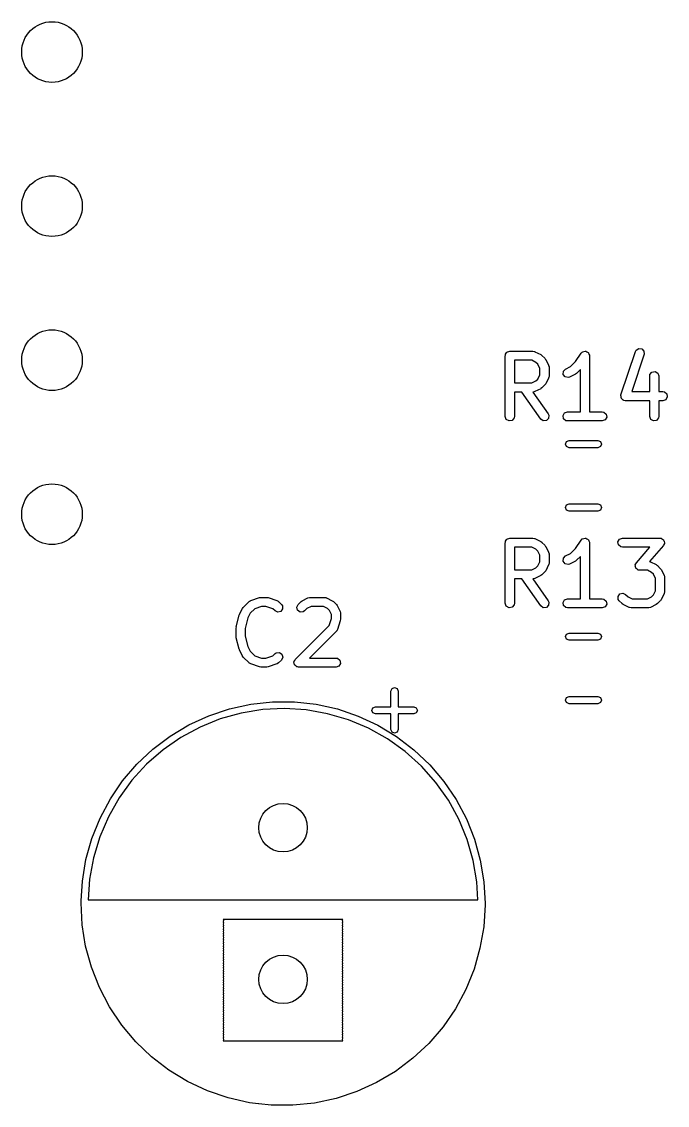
# Model space of a CAD drawing. Extents: x 122.1 to 176.4, y -124 to -74.3.
# Drawn here: x 122.06 to 132.7, y -93.56 to -75.7 of the extents above; entities that cross this region are included whole.
import ezdxf

# ---------------------------------------------------------------- set-up
doc = ezdxf.new("R2010")
doc.units = 0
doc.layers.add('BLACK', color=7, linetype='CONTINUOUS')

msp = doc.modelspace()

# ---------------------------------------------------------------- linework, layer by layer
at = {"layer": 'BLACK', "linetype": 'CONTINUOUS'}
for p, q in [((132.188, -81.1131), (132.232, -81.0863)), ((132.232, -81.0863), (132.282, -81.0938)), ((132.282, -81.0938), (132.316, -81.1322)), ((130.029, -81.2074), (130.03, -81.1976)), ((130.029, -82.2074), (130.029, -81.2074)), ((130.03, -81.1944), (130.032, -81.1915)), ((130.03, -81.1976), (130.03, -81.1944)), ((130.032, -81.1915), (130.033, -81.1817)), ((130.033, -81.1817), (130.046, -81.1668)), ((130.046, -81.1668), (130.056, -81.1499)), ((130.056, -81.1499), (130.062, -81.1476)), ((130.062, -81.1476), (130.066, -81.1424)), ((130.066, -81.1424), (130.085, -81.139)), ((130.085, -81.139), (130.104, -81.1324)), ((130.104, -81.1324), (130.485, -81.1324)), ((130.485, -81.1324), (130.51, -81.1369)), ((130.51, -81.1369), (130.514, -81.1398)), ((130.514, -81.1398), (130.518, -81.1403)), ((130.518, -81.1403), (130.613, -81.1879)), ((130.613, -81.1879), (130.631, -81.2013)), ((130.631, -81.2013), (130.633, -81.202)), ((130.633, -81.202), (130.681, -81.2496)), ((130.681, -81.2496), (130.693, -81.268)), ((130.693, -81.268), (130.695, -81.2691)), ((130.695, -81.2691), (130.742, -81.3643)), ((131.188, -81.3025), (131.279, -81.1658)), ((131.279, -81.1658), (131.297, -81.1469)), ((131.297, -81.1469), (131.302, -81.1457)), ((131.302, -81.1457), (131.304, -81.1424)), ((131.304, -81.1424), (131.326, -81.1386)), ((131.326, -81.1386), (131.347, -81.1325)), ((131.347, -81.1325), (131.351, -81.1343)), ((131.351, -81.1343), (131.355, -81.1335)), ((131.355, -81.1335), (131.374, -81.1444)), ((131.374, -81.1444), (131.394, -81.1531)), ((131.394, -81.1531), (131.396, -81.157)), ((131.396, -81.157), (131.399, -81.1592)), ((131.399, -81.1592), (131.407, -81.1796)), ((131.407, -81.1796), (131.416, -81.1991)), ((131.416, -81.1991), (131.415, -81.2033)), ((131.415, -81.2033), (131.417, -81.2074)), ((131.417, -81.2074), (131.417, -82.1324)), ((131.937, -81.8503), (132.175, -81.136)), ((132.318, -81.1835), (132.113, -81.799)), ((132.175, -81.136), (132.188, -81.1131)), ((132.316, -81.1322), (132.318, -81.1835)), ((130.179, -81.2824), (130.179, -81.6562)), ((130.467, -81.2824), (130.179, -81.2824)), ((130.535, -81.3166), (130.467, -81.2824)), ((130.566, -81.347), (130.535, -81.3166)), ((130.6, -81.4156), (130.566, -81.347)), ((130.6, -81.523), (130.6, -81.4156)), ((130.742, -81.3643), (130.75, -81.3893)), ((130.75, -81.3893), (130.749, -81.3936)), ((130.749, -81.3936), (130.75, -81.3979)), ((130.75, -81.3979), (130.75, -81.5407)), ((130.987, -81.4633), (131.023, -81.426)), ((131.023, -81.426), (131.107, -81.3838)), ((131.107, -81.3838), (131.188, -81.3025)), ((131.267, -81.4361), (131.204, -81.4985)), ((131.267, -82.1324), (131.267, -81.4361)), ((130.467, -81.6562), (130.535, -81.6219)), ((130.535, -81.6219), (130.566, -81.5915)), ((130.566, -81.5915), (130.6, -81.523)), ((130.742, -81.5743), (130.695, -81.6695)), ((130.743, -81.5698), (130.742, -81.5743)), ((130.746, -81.5664), (130.743, -81.5698)), ((130.75, -81.5407), (130.746, -81.5664)), ((130.984, -81.5145), (130.987, -81.4633)), ((131.015, -81.5557), (130.984, -81.5145)), ((131.065, -81.5676), (131.015, -81.5557)), ((131.09, -81.5602), (131.065, -81.5676)), ((131.185, -81.5126), (131.09, -81.5602)), ((131.186, -81.5114), (131.185, -81.5126)), ((131.204, -81.4985), (131.186, -81.5114)), ((132.41, -81.5407), (132.414, -81.5151)), ((132.41, -81.799), (132.41, -81.5407)), ((132.414, -81.5151), (132.447, -81.4758)), ((132.447, -81.4758), (132.498, -81.4669)), ((132.498, -81.4669), (132.542, -81.4925)), ((132.542, -81.4925), (132.56, -81.5407)), ((132.56, -81.5407), (132.56, -81.799)), ((130.179, -81.6562), (130.467, -81.6562)), ((130.303, -81.8062), (130.179, -81.8062)), ((130.179, -81.8062), (130.179, -82.2074)), ((130.614, -82.2504), (130.303, -81.8062)), ((130.489, -81.8047), (130.486, -81.8058)), ((130.486, -81.8058), (130.737, -82.1644)), ((130.493, -81.8057), (130.489, -81.8047)), ((130.518, -81.7983), (130.493, -81.8057)), ((130.613, -81.7507), (130.518, -81.7983)), ((130.615, -81.7495), (130.613, -81.7507)), ((130.633, -81.7366), (130.615, -81.7495)), ((130.681, -81.689), (130.633, -81.7366)), ((130.695, -81.6695), (130.681, -81.6875)), ((130.681, -81.6875), (130.681, -81.689)), ((132.113, -81.799), (132.41, -81.799)), ((132.56, -81.799), (132.628, -81.799)), ((132.628, -81.799), (132.653, -81.8036)), ((132.653, -81.8036), (132.692, -81.8365)), ((131.935, -81.861), (131.937, -81.8561)), ((131.938, -81.8812), (131.935, -81.861)), ((131.937, -81.8561), (131.937, -81.8503)), ((131.939, -81.9016), (131.938, -81.8812)), ((131.943, -81.9059), (131.939, -81.9016)), ((131.944, -81.9115), (131.943, -81.9059)), ((131.959, -81.9247), (131.944, -81.9115)), ((131.973, -81.94), (131.959, -81.9247)), ((131.978, -81.9408), (131.973, -81.94)), ((131.983, -81.9445), (131.978, -81.9408)), ((132.008, -81.949), (131.983, -81.9445)), ((132.41, -81.949), (132.008, -81.949)), ((132.41, -82.2074), (132.41, -81.949)), ((132.628, -81.949), (132.56, -81.949)), ((132.56, -81.949), (132.56, -82.2074)), ((132.676, -81.9315), (132.628, -81.949)), ((132.701, -81.8871), (132.676, -81.9315)), ((132.692, -81.8365), (132.701, -81.8871)), ((130.737, -82.1644), (130.748, -82.188)), ((130.982, -82.1944), (131.008, -82.1499)), ((131.008, -82.1499), (131.056, -82.1324)), ((131.056, -82.1324), (131.267, -82.1324)), ((131.417, -82.1324), (131.628, -82.1324)), ((131.628, -82.1324), (131.653, -82.1369)), ((131.653, -82.1369), (131.692, -82.1699)), ((131.692, -82.1699), (131.701, -82.2204)), ((130.046, -82.2556), (130.029, -82.2074)), ((130.091, -82.2812), (130.046, -82.2556)), ((130.141, -82.2723), (130.091, -82.2812)), ((130.174, -82.233), (130.141, -82.2723)), ((130.179, -82.2074), (130.174, -82.233)), ((130.656, -82.2798), (130.614, -82.2504)), ((130.707, -82.2754), (130.656, -82.2798)), ((130.743, -82.2391), (130.707, -82.2754)), ((130.748, -82.188), (130.743, -82.2391)), ((130.991, -82.2449), (130.982, -82.1944)), ((131.03, -82.2779), (130.991, -82.2449)), ((131.056, -82.2824), (131.03, -82.2779)), ((131.628, -82.2824), (131.056, -82.2824)), ((131.676, -82.2648), (131.628, -82.2824)), ((131.701, -82.2204), (131.676, -82.2648)), ((132.427, -82.2556), (132.41, -82.2074)), ((132.472, -82.2812), (132.427, -82.2556)), ((132.522, -82.2723), (132.472, -82.2812)), ((132.555, -82.233), (132.522, -82.2723)), ((132.56, -82.2074), (132.555, -82.233)), ((131.021, -82.6625), (131.038, -82.6201)), ((131.038, -82.7049), (131.021, -82.6625)), ((131.038, -82.6201), (131.081, -82.6025)), ((131.081, -82.7225), (131.038, -82.7049)), ((131.081, -82.6025), (131.555, -82.6025)), ((131.555, -82.6025), (131.598, -82.6201)), ((131.598, -82.7049), (131.555, -82.7225)), ((131.598, -82.6201), (131.615, -82.6625)), ((131.615, -82.6625), (131.598, -82.7049)), ((131.555, -82.7225), (131.081, -82.7225)), ((131.021, -83.7075), (131.038, -83.6651)), ((131.038, -83.7499), (131.021, -83.7075)), ((131.038, -83.6651), (131.081, -83.6475)), ((131.081, -83.7675), (131.038, -83.7499)), ((131.081, -83.6475), (131.555, -83.6475)), ((131.555, -83.7675), (131.081, -83.7675)), ((131.555, -83.6475), (131.598, -83.6651)), ((131.598, -83.7499), (131.555, -83.7675)), ((131.598, -83.6651), (131.615, -83.7075)), ((131.615, -83.7075), (131.598, -83.7499)), ((130.029, -84.2884), (130.03, -84.2786)), ((130.029, -85.2884), (130.029, -84.2884)), ((130.03, -84.2754), (130.032, -84.2725)), ((130.03, -84.2786), (130.03, -84.2754)), ((130.032, -84.2725), (130.033, -84.2627)), ((130.033, -84.2627), (130.046, -84.2478)), ((130.046, -84.2478), (130.056, -84.2309)), ((130.056, -84.2309), (130.062, -84.2286)), ((130.062, -84.2286), (130.066, -84.2234)), ((130.066, -84.2234), (130.085, -84.22)), ((130.085, -84.22), (130.104, -84.2134)), ((130.104, -84.2134), (130.485, -84.2134)), ((130.485, -84.2134), (130.51, -84.2179)), ((130.51, -84.2179), (130.514, -84.2208)), ((130.514, -84.2208), (130.518, -84.2213)), ((130.518, -84.2213), (130.613, -84.2689)), ((130.613, -84.2689), (130.631, -84.2823)), ((130.631, -84.2823), (130.633, -84.283)), ((130.633, -84.283), (130.681, -84.3306)), ((131.188, -84.3835), (131.279, -84.2468)), ((131.279, -84.2468), (131.297, -84.2279)), ((131.297, -84.2279), (131.302, -84.2267)), ((131.302, -84.2267), (131.304, -84.2234)), ((131.304, -84.2234), (131.326, -84.2196)), ((131.326, -84.2196), (131.347, -84.2135)), ((131.347, -84.2135), (131.351, -84.2153)), ((131.351, -84.2153), (131.355, -84.2145)), ((131.355, -84.2145), (131.374, -84.2254)), ((131.374, -84.2254), (131.394, -84.2341)), ((131.394, -84.2341), (131.396, -84.238)), ((131.396, -84.238), (131.399, -84.2402)), ((131.399, -84.2402), (131.407, -84.2606)), ((131.407, -84.2606), (131.416, -84.2801)), ((131.416, -84.2801), (131.415, -84.2843)), ((131.415, -84.2843), (131.417, -84.2884)), ((131.417, -84.2884), (131.417, -85.2134)), ((131.887, -84.2754), (131.913, -84.2309)), ((131.896, -84.3259), (131.887, -84.2754)), ((131.913, -84.2309), (131.961, -84.2134)), ((131.961, -84.2134), (132.58, -84.2134)), ((132.58, -84.2134), (132.591, -84.2153)), ((132.591, -84.2153), (132.594, -84.2148)), ((132.594, -84.2148), (132.597, -84.2164)), ((132.597, -84.2164), (132.606, -84.2179)), ((132.606, -84.2179), (132.621, -84.2309)), ((132.621, -84.2309), (132.638, -84.2414)), ((132.638, -84.2414), (132.64, -84.247)), ((132.64, -84.247), (132.645, -84.2509)), ((132.654, -84.3014), (132.644, -84.3189)), ((132.645, -84.2509), (132.648, -84.2708)), ((132.648, -84.2708), (132.655, -84.2899)), ((132.655, -84.2899), (132.653, -84.2955)), ((132.653, -84.2955), (132.654, -84.3014)), ((130.179, -84.3634), (130.179, -84.7372)), ((130.467, -84.3634), (130.179, -84.3634)), ((130.535, -84.3976), (130.467, -84.3634)), ((130.566, -84.428), (130.535, -84.3976)), ((130.6, -84.4966), (130.566, -84.428)), ((130.681, -84.3306), (130.693, -84.349)), ((130.693, -84.349), (130.695, -84.3501)), ((130.695, -84.3501), (130.742, -84.4453)), ((130.742, -84.4453), (130.75, -84.4703)), ((130.75, -84.4703), (130.749, -84.4746)), ((130.749, -84.4746), (130.75, -84.4789)), ((130.75, -84.4789), (130.75, -84.6217)), ((131.023, -84.507), (131.107, -84.4648)), ((131.107, -84.4648), (131.188, -84.3835)), ((131.935, -84.3589), (131.896, -84.3259)), ((131.961, -84.3634), (131.935, -84.3589)), ((132.415, -84.3634), (131.961, -84.3634)), ((132.19, -84.6199), (132.415, -84.3634)), ((132.636, -84.3378), (132.409, -84.5978)), ((132.644, -84.3189), (132.636, -84.3378)), ((130.535, -84.7029), (130.566, -84.6725)), ((130.566, -84.6725), (130.6, -84.604)), ((130.6, -84.604), (130.6, -84.4966)), ((130.742, -84.6553), (130.695, -84.7505)), ((130.743, -84.6508), (130.742, -84.6553)), ((130.746, -84.6474), (130.743, -84.6508)), ((130.75, -84.6217), (130.746, -84.6474)), ((130.984, -84.5955), (130.987, -84.5443)), ((131.015, -84.6367), (130.984, -84.5955)), ((130.987, -84.5443), (131.023, -84.507)), ((131.065, -84.6486), (131.015, -84.6367)), ((131.09, -84.6412), (131.065, -84.6486)), ((131.185, -84.5936), (131.09, -84.6412)), ((131.186, -84.5924), (131.185, -84.5936)), ((131.204, -84.5795), (131.186, -84.5924)), ((131.267, -84.5171), (131.204, -84.5795)), ((131.267, -85.2134), (131.267, -84.5171)), ((132.172, -84.6678), (132.174, -84.6622)), ((132.178, -84.6869), (132.172, -84.6678)), ((132.173, -84.6563), (132.183, -84.6388)), ((132.174, -84.6622), (132.173, -84.6563)), ((132.183, -84.6388), (132.19, -84.6199)), ((132.409, -84.5978), (132.415, -84.5989)), ((132.415, -84.5989), (132.419, -84.6017)), ((132.419, -84.6017), (132.423, -84.6023)), ((132.423, -84.6023), (132.518, -84.6499)), ((132.518, -84.6499), (132.536, -84.6632)), ((132.536, -84.6632), (132.538, -84.6639)), ((132.538, -84.6639), (132.585, -84.7115)), ((130.179, -84.7372), (130.467, -84.7372)), ((130.467, -84.7372), (130.535, -84.7029)), ((130.613, -84.8317), (130.518, -84.8793)), ((130.615, -84.8305), (130.613, -84.8317)), ((130.633, -84.8176), (130.615, -84.8305)), ((130.681, -84.77), (130.633, -84.8176)), ((130.695, -84.7505), (130.681, -84.7685)), ((130.681, -84.7685), (130.681, -84.77)), ((132.182, -84.7068), (132.178, -84.6869)), ((132.186, -84.7107), (132.182, -84.7068)), ((132.188, -84.7163), (132.186, -84.7107)), ((132.205, -84.7268), (132.188, -84.7163)), ((132.221, -84.7398), (132.205, -84.7268)), ((132.229, -84.7413), (132.221, -84.7398)), ((132.232, -84.7429), (132.229, -84.7413)), ((132.235, -84.7424), (132.232, -84.7429)), ((132.247, -84.7443), (132.235, -84.7424)), ((132.372, -84.7443), (132.247, -84.7443)), ((132.44, -84.7786), (132.372, -84.7443)), ((132.471, -84.809), (132.44, -84.7786)), ((132.505, -84.8775), (132.471, -84.809)), ((132.585, -84.7115), (132.598, -84.7299)), ((132.598, -84.7299), (132.599, -84.731)), ((132.599, -84.731), (132.647, -84.8263)), ((132.647, -84.8263), (132.654, -84.8512)), ((132.654, -84.8512), (132.653, -84.8556)), ((130.303, -84.8872), (130.179, -84.8872)), ((130.179, -84.8872), (130.179, -85.2884)), ((130.614, -85.3314), (130.303, -84.8872)), ((130.489, -84.8857), (130.486, -84.8868)), ((130.486, -84.8868), (130.737, -85.2454)), ((130.493, -84.8867), (130.489, -84.8857)), ((130.518, -84.8793), (130.493, -84.8867)), ((132.505, -85.0802), (132.505, -84.8775)), ((132.653, -84.8556), (132.655, -84.8598)), ((132.655, -84.8598), (132.655, -85.0979)), ((125.834, -85.2415), (125.977, -85.1938)), ((125.977, -85.1938), (125.999, -85.1906)), ((125.999, -85.1906), (126, -85.19)), ((126, -85.19), (126.095, -85.19)), ((126.095, -85.19), (126.118, -85.1939)), ((126.118, -85.1939), (126.119, -85.1938)), ((126.119, -85.1938), (126.262, -85.2415)), ((126.681, -85.2455), (126.776, -85.1979)), ((126.776, -85.1979), (126.801, -85.1905)), ((126.801, -85.1905), (126.806, -85.1915)), ((126.806, -85.1915), (126.81, -85.19)), ((126.81, -85.19), (127.048, -85.19)), ((127.048, -85.19), (127.074, -85.1945)), ((127.074, -85.1945), (127.077, -85.1974)), ((127.077, -85.1974), (127.081, -85.1979)), ((127.081, -85.1979), (127.177, -85.2455)), ((131.888, -85.1737), (131.918, -85.1317)), ((131.893, -85.2248), (131.888, -85.1737)), ((131.918, -85.1317), (131.967, -85.1184)), ((131.967, -85.1184), (132.014, -85.1401)), ((132.014, -85.1401), (132.053, -85.1791)), ((132.053, -85.1791), (132.121, -85.2134)), ((132.372, -85.2134), (132.44, -85.1791)), ((132.44, -85.1791), (132.471, -85.1487)), ((132.471, -85.1487), (132.505, -85.0802)), ((132.647, -85.1314), (132.599, -85.2267)), ((132.65, -85.1236), (132.647, -85.127)), ((132.647, -85.127), (132.647, -85.1314)), ((132.655, -85.0979), (132.65, -85.1236)), ((125.647, -85.4696), (125.695, -85.3743)), ((125.695, -85.3743), (125.708, -85.3563)), ((125.708, -85.3563), (125.709, -85.3548)), ((125.709, -85.3548), (125.804, -85.2596)), ((125.804, -85.2596), (125.826, -85.2446)), ((125.898, -85.3782), (125.824, -85.4523)), ((125.826, -85.2446), (125.83, -85.2443)), ((125.83, -85.2443), (125.834, -85.2415)), ((126.012, -85.34), (125.898, -85.3782)), ((126.083, -85.34), (126.012, -85.34)), ((126.198, -85.3782), (126.083, -85.34)), ((126.233, -85.4133), (126.198, -85.3782)), ((126.262, -85.2415), (126.285, -85.2539)), ((126.285, -85.2539), (126.287, -85.2577)), ((126.287, -85.2577), (126.291, -85.2596)), ((126.291, -85.2596), (126.339, -85.3072)), ((126.358, -85.3797), (126.329, -85.4217)), ((126.339, -85.3072), (126.354, -85.3285)), ((126.354, -85.3285), (126.358, -85.3797)), ((126.592, -85.3537), (126.614, -85.3072)), ((126.605, -85.4033), (126.592, -85.3537)), ((126.614, -85.3072), (126.661, -85.2596)), ((126.661, -85.2596), (126.68, -85.2467)), ((126.68, -85.2467), (126.681, -85.2455)), ((126.759, -85.3743), (126.72, -85.4133)), ((126.827, -85.34), (126.759, -85.3743)), ((127.03, -85.34), (126.827, -85.34)), ((127.099, -85.3743), (127.03, -85.34)), ((127.129, -85.4047), (127.099, -85.3743)), ((127.177, -85.2455), (127.195, -85.2589)), ((127.195, -85.2589), (127.196, -85.2596)), ((127.196, -85.2596), (127.244, -85.3072)), ((127.244, -85.3072), (127.257, -85.3256)), ((127.257, -85.3256), (127.258, -85.3267)), ((127.258, -85.3267), (127.305, -85.4219)), ((130.046, -85.3366), (130.029, -85.2884)), ((130.091, -85.3622), (130.046, -85.3366)), ((130.141, -85.3533), (130.091, -85.3622)), ((130.174, -85.314), (130.141, -85.3533)), ((130.179, -85.2884), (130.174, -85.314)), ((130.656, -85.3608), (130.614, -85.3314)), ((130.707, -85.3564), (130.656, -85.3608)), ((130.743, -85.3201), (130.707, -85.3564)), ((130.737, -85.2454), (130.748, -85.269)), ((130.748, -85.269), (130.743, -85.3201)), ((130.982, -85.2754), (131.008, -85.2309)), ((130.991, -85.3259), (130.982, -85.2754)), ((131.03, -85.3589), (130.991, -85.3259)), ((131.008, -85.2309), (131.056, -85.2134)), ((131.056, -85.3634), (131.03, -85.3589)), ((131.056, -85.2134), (131.267, -85.2134)), ((131.628, -85.3634), (131.056, -85.3634)), ((131.417, -85.2134), (131.628, -85.2134)), ((131.628, -85.2134), (131.653, -85.2179)), ((131.676, -85.3458), (131.628, -85.3634)), ((131.653, -85.2179), (131.692, -85.2509)), ((131.701, -85.3014), (131.676, -85.3458)), ((131.692, -85.2509), (131.701, -85.3014)), ((131.908, -85.2462), (131.893, -85.2248)), ((131.955, -85.2938), (131.908, -85.2462)), ((131.957, -85.2945), (131.955, -85.2938)), ((131.975, -85.3078), (131.957, -85.2945)), ((132.07, -85.3555), (131.975, -85.3078)), ((132.075, -85.356), (132.07, -85.3555)), ((132.078, -85.3589), (132.075, -85.356)), ((132.104, -85.3634), (132.078, -85.3589)), ((132.389, -85.3634), (132.104, -85.3634)), ((132.121, -85.2134), (132.372, -85.2134)), ((132.394, -85.3618), (132.389, -85.3634)), ((132.398, -85.3629), (132.394, -85.3618)), ((132.423, -85.3555), (132.398, -85.3629)), ((132.518, -85.3078), (132.423, -85.3555)), ((132.519, -85.3067), (132.518, -85.3078)), ((132.538, -85.2938), (132.519, -85.3067)), ((132.585, -85.2462), (132.538, -85.2938)), ((132.586, -85.2447), (132.585, -85.2462)), ((132.599, -85.2267), (132.586, -85.2447)), ((125.594, -85.6754), (125.642, -85.4849)), ((125.642, -85.4849), (125.647, -85.4731)), ((125.647, -85.4731), (125.647, -85.4696)), ((125.785, -85.5293), (125.742, -85.7028)), ((125.824, -85.4523), (125.785, -85.5293)), ((126.279, -85.435), (126.233, -85.4133)), ((126.329, -85.4217), (126.279, -85.435)), ((126.647, -85.4327), (126.605, -85.4033)), ((126.699, -85.4282), (126.647, -85.4327)), ((126.72, -85.4133), (126.699, -85.4282)), ((127.125, -85.6531), (127.163, -85.5385)), ((127.163, -85.4732), (127.129, -85.4047)), ((127.163, -85.5385), (127.163, -85.4732)), ((127.305, -85.4219), (127.313, -85.4469)), ((127.313, -85.5507), (127.309, -85.5728)), ((127.313, -85.4469), (127.312, -85.4513)), ((127.312, -85.4513), (127.313, -85.4555)), ((127.313, -85.4555), (127.313, -85.5507)), ((125.592, -85.6936), (125.595, -85.6788)), ((125.592, -85.8364), (125.592, -85.6936)), ((125.595, -85.6788), (125.594, -85.6754)), ((125.742, -85.7028), (125.742, -85.8272)), ((126.566, -86.212), (127.125, -85.6531)), ((127.246, -85.7425), (127.244, -85.7466)), ((127.249, -85.7402), (127.246, -85.7425)), ((127.262, -85.7173), (127.249, -85.7402)), ((127.309, -85.5744), (127.262, -85.7173)), ((127.309, -85.5728), (127.309, -85.5744)), ((125.593, -85.8397), (125.592, -85.8364)), ((125.594, -85.8546), (125.593, -85.8397)), ((125.642, -86.0451), (125.594, -85.8546)), ((125.742, -85.8272), (125.785, -86.0007)), ((127.244, -85.7466), (126.8, -86.19)), ((131.021, -85.8375), (131.038, -85.7951)), ((131.038, -85.8799), (131.021, -85.8375)), ((131.038, -85.7951), (131.081, -85.7775)), ((131.081, -85.8975), (131.038, -85.8799)), ((131.081, -85.7775), (131.555, -85.7775)), ((131.555, -85.8975), (131.081, -85.8975)), ((131.555, -85.7775), (131.598, -85.7951)), ((131.598, -85.8799), (131.555, -85.8975)), ((131.598, -85.7951), (131.615, -85.8375)), ((131.615, -85.8375), (131.598, -85.8799)), ((125.644, -86.048), (125.642, -86.0451)), ((125.647, -86.0604), (125.644, -86.048)), ((125.695, -86.1557), (125.647, -86.0604)), ((125.785, -86.0007), (125.824, -86.0777)), ((125.824, -86.0777), (125.898, -86.1518)), ((126.233, -86.1167), (126.254, -86.1018)), ((126.254, -86.1018), (126.305, -86.0973)), ((126.305, -86.0973), (126.347, -86.1267)), ((125.696, -86.1568), (125.695, -86.1557)), ((125.709, -86.1752), (125.696, -86.1568)), ((125.804, -86.2704), (125.709, -86.1752)), ((125.808, -86.2723), (125.804, -86.2704)), ((125.811, -86.2761), (125.808, -86.2723)), ((125.834, -86.2885), (125.811, -86.2761)), ((125.898, -86.1518), (126.012, -86.19)), ((126.012, -86.19), (126.083, -86.19)), ((126.083, -86.19), (126.198, -86.1518)), ((126.198, -86.1518), (126.233, -86.1167)), ((126.291, -86.2704), (126.27, -86.2854)), ((126.339, -86.2228), (126.291, -86.2704)), ((126.361, -86.1763), (126.339, -86.2228)), ((126.347, -86.1267), (126.361, -86.1763)), ((126.545, -86.252), (126.557, -86.2324)), ((126.546, -86.2554), (126.545, -86.252)), ((126.545, -86.2585), (126.546, -86.2554)), ((126.55, -86.2803), (126.545, -86.2585)), ((126.554, -86.3025), (126.55, -86.2803)), ((126.557, -86.2324), (126.566, -86.212)), ((126.8, -86.19), (127.238, -86.19)), ((127.238, -86.19), (127.264, -86.1945)), ((127.264, -86.1945), (127.303, -86.2275)), ((127.312, -86.278), (127.287, -86.3225)), ((127.303, -86.2275), (127.312, -86.278)), ((125.977, -86.3362), (125.834, -86.2885)), ((125.978, -86.3361), (125.977, -86.3362)), ((126, -86.34), (125.978, -86.3361)), ((126.095, -86.34), (126, -86.34)), ((126.097, -86.3394), (126.095, -86.34)), ((126.119, -86.3362), (126.097, -86.3394)), ((126.262, -86.2885), (126.119, -86.3362)), ((126.266, -86.2857), (126.262, -86.2885)), ((126.27, -86.2854), (126.266, -86.2857)), ((126.557, -86.3047), (126.554, -86.3025)), ((126.558, -86.308), (126.557, -86.3047)), ((126.576, -86.321), (126.558, -86.308)), ((126.594, -86.3355), (126.576, -86.321)), ((126.598, -86.3363), (126.594, -86.3355)), ((126.6, -86.3374), (126.598, -86.3363)), ((126.603, -86.3372), (126.6, -86.3374)), ((126.619, -86.34), (126.603, -86.3372)), ((127.238, -86.34), (126.619, -86.34)), ((127.287, -86.3225), (127.238, -86.34)), ((128.144, -86.7374), (128.162, -86.695)), ((128.144, -86.9924), (128.144, -86.7374)), ((128.162, -86.695), (128.204, -86.6774)), ((128.204, -86.6774), (128.246, -86.695)), ((128.246, -86.695), (128.264, -86.7374)), ((128.264, -86.7374), (128.264, -86.9924)), ((125.481, -87.0272), (125.833, -86.9505)), ((125.833, -86.9505), (126.191, -86.9122)), ((126.191, -86.9122), (126.551, -86.9128)), ((126.551, -86.9128), (126.909, -86.9523)), ((126.909, -86.9523), (127.261, -87.0303)), ((127.847, -87.01), (127.889, -86.9924)), ((127.889, -86.9924), (128.144, -86.9924)), ((128.264, -86.9924), (128.519, -86.9924)), ((128.519, -86.9924), (128.561, -87.01)), ((131.021, -86.8825), (131.038, -86.8401)), ((131.038, -86.9249), (131.021, -86.8825)), ((131.038, -86.8401), (131.081, -86.8225)), ((131.081, -86.9425), (131.038, -86.9249)), ((131.081, -86.8225), (131.555, -86.8225)), ((131.555, -86.9425), (131.081, -86.9425)), ((131.555, -86.8225), (131.598, -86.8401)), ((131.598, -86.9249), (131.555, -86.9425)), ((131.598, -86.8401), (131.615, -86.8825)), ((131.615, -86.8825), (131.598, -86.9249)), ((124.812, -87.292), (125.139, -87.1415)), ((125.139, -87.1415), (125.481, -87.0272)), ((125.675, -87.0976), (125.329, -87.1941)), ((126.029, -87.0402), (125.675, -87.0976)), ((126.387, -87.0226), (126.029, -87.0402)), ((126.746, -87.0452), (126.387, -87.0226)), ((127.099, -87.1075), (126.746, -87.0452)), ((127.443, -87.2089), (127.099, -87.1075)), ((127.261, -87.0303), (127.602, -87.1458)), ((127.602, -87.1458), (127.928, -87.2974)), ((127.829, -87.0524), (127.847, -87.01)), ((127.847, -87.0948), (127.829, -87.0524)), ((127.889, -87.1124), (127.847, -87.0948)), ((128.144, -87.1124), (127.889, -87.1124)), ((128.144, -87.3674), (128.144, -87.1124)), ((128.519, -87.1124), (128.264, -87.1124)), ((128.264, -87.1124), (128.264, -87.3674)), ((128.561, -87.0948), (128.519, -87.1124)), ((128.561, -87.01), (128.579, -87.0524)), ((128.579, -87.0524), (128.561, -87.0948)), ((124.503, -87.4769), (124.812, -87.292)), ((124.996, -87.3285), (124.68, -87.4993)), ((125.329, -87.1941), (124.996, -87.3285)), ((127.774, -87.3479), (127.443, -87.2089)), ((128.088, -87.5231), (127.774, -87.3479)), ((127.928, -87.2974), (128.237, -87.4834)), ((124.216, -87.6942), (124.503, -87.4769)), ((124.68, -87.4993), (124.386, -87.7041)), ((128.38, -87.732), (128.088, -87.5231)), ((128.162, -87.4098), (128.144, -87.3674)), ((128.204, -87.4274), (128.162, -87.4098)), ((128.246, -87.4098), (128.204, -87.4274)), ((128.237, -87.4834), (128.523, -87.7017)), ((128.264, -87.3674), (128.246, -87.4098)), ((123.954, -87.9412), (124.216, -87.6942)), ((124.386, -87.7041), (124.116, -87.9406)), ((128.523, -87.7017), (128.784, -87.9496)), ((128.646, -87.9722), (128.38, -87.732)), ((123.72, -88.2151), (123.954, -87.9412)), ((124.116, -87.9406), (123.874, -88.2056)), ((128.885, -88.2406), (128.646, -87.9722)), ((128.784, -87.9496), (129.017, -88.2243)), ((123.517, -88.5126), (123.72, -88.2151)), ((123.874, -88.2056), (123.663, -88.496)), ((129.092, -88.5339), (128.885, -88.2406)), ((129.017, -88.2243), (129.219, -88.5225)), ((123.347, -88.8303), (123.517, -88.5126)), ((123.663, -88.496), (123.485, -88.8081)), ((129.264, -88.8484), (129.092, -88.5339)), ((129.219, -88.5225), (129.388, -88.8408)), ((123.213, -89.1645), (123.347, -88.8303)), ((123.485, -88.8081), (123.344, -89.138)), ((129.401, -89.1803), (129.264, -88.8484)), ((129.388, -88.8408), (129.521, -89.1755)), ((123.344, -89.138), (123.24, -89.4816)), ((123.115, -89.5112), (123.213, -89.1645)), ((129.5, -89.5253), (129.401, -89.1803)), ((129.521, -89.1755), (129.617, -89.5226)), ((123.24, -89.4816), (123.175, -89.8347)), ((123.056, -89.8664), (123.115, -89.5112)), ((129.56, -89.8792), (129.5, -89.5253)), ((129.617, -89.5226), (129.676, -89.878)), ((123.175, -89.8347), (123.151, -90.1776)), ((123.037, -90.1927), (123.056, -89.8664)), ((129.577, -90.1776), (129.56, -89.8792)), ((129.676, -89.878), (129.695, -90.2376)), ((123.035, -90.226), (123.037, -90.1927)), ((123.151, -90.1776), (129.577, -90.1776)), ((123.053, -90.5857), (123.035, -90.226)), ((129.695, -90.2609), (129.673, -90.6204)), ((129.695, -90.2376), (129.695, -90.2609)), ((125.377, -90.4976), (125.385, -90.5176)), ((127.353, -90.4976), (125.377, -90.4976)), ((125.385, -90.5176), (125.377, -90.5376)), ((125.377, -90.5376), (125.385, -90.5576)), ((125.385, -90.5576), (125.377, -90.5776)), ((127.345, -90.5176), (127.353, -90.4976)), ((127.353, -90.5376), (127.345, -90.5176)), ((127.345, -90.5576), (127.353, -90.5376)), ((127.353, -90.5776), (127.345, -90.5576)), ((123.11, -90.9413), (123.053, -90.5857)), ((125.377, -90.5776), (125.385, -90.5976)), ((125.385, -90.5976), (125.377, -90.6176)), ((125.377, -90.6176), (125.385, -90.6376)), ((125.385, -90.6376), (125.377, -90.6576)), ((125.377, -90.6576), (125.385, -90.6776)), ((125.385, -90.6776), (125.377, -90.6976)), ((125.377, -90.6976), (125.385, -90.7176)), ((125.385, -90.7176), (125.377, -90.7376)), ((125.377, -90.7376), (125.385, -90.7576)), ((127.345, -90.5976), (127.353, -90.5776)), ((127.353, -90.6176), (127.345, -90.5976)), ((127.345, -90.6376), (127.353, -90.6176)), ((127.353, -90.6576), (127.345, -90.6376)), ((127.345, -90.6776), (127.353, -90.6576)), ((127.353, -90.6976), (127.345, -90.6776)), ((127.345, -90.7176), (127.353, -90.6976)), ((127.353, -90.7376), (127.345, -90.7176)), ((127.345, -90.7576), (127.353, -90.7376)), ((129.673, -90.6204), (129.612, -90.9754)), ((125.385, -90.7576), (125.377, -90.7776)), ((125.377, -90.7776), (125.385, -90.7976)), ((125.385, -90.7976), (125.377, -90.8176)), ((125.377, -90.8176), (125.385, -90.8376)), ((125.385, -90.8376), (125.377, -90.8576)), ((125.377, -90.8576), (125.385, -90.8776)), ((125.385, -90.8776), (125.377, -90.8976)), ((125.377, -90.8976), (125.385, -90.9176)), ((125.385, -90.9176), (125.377, -90.9381)), ((127.353, -90.7776), (127.345, -90.7576)), ((127.345, -90.7976), (127.353, -90.7776)), ((127.353, -90.8176), (127.345, -90.7976)), ((127.345, -90.8376), (127.353, -90.8176)), ((127.353, -90.8576), (127.345, -90.8376)), ((127.345, -90.8776), (127.353, -90.8576)), ((127.353, -90.8976), (127.345, -90.8776)), ((127.345, -90.9176), (127.353, -90.8976)), ((127.353, -90.9381), (127.345, -90.9176)), ((123.205, -91.2887), (123.11, -90.9413)), ((125.377, -90.9381), (125.385, -90.9586)), ((125.385, -90.9586), (125.377, -90.9786)), ((125.377, -90.9786), (125.385, -90.9986)), ((125.385, -90.9986), (125.377, -91.0186)), ((125.377, -91.0186), (125.385, -91.0386)), ((125.385, -91.0386), (125.377, -91.0586)), ((125.377, -91.0586), (125.385, -91.0786)), ((125.385, -91.0786), (125.377, -91.0986)), ((125.377, -91.0986), (125.385, -91.1186)), ((127.345, -90.9586), (127.353, -90.9381)), ((127.353, -90.9786), (127.345, -90.9586)), ((127.345, -90.9986), (127.353, -90.9786)), ((127.353, -91.0186), (127.345, -90.9986)), ((127.345, -91.0386), (127.353, -91.0186)), ((127.353, -91.0586), (127.345, -91.0386)), ((127.345, -91.0786), (127.353, -91.0586)), ((127.353, -91.0986), (127.345, -91.0786)), ((127.345, -91.1186), (127.353, -91.0986)), ((129.612, -90.9754), (129.514, -91.3218)), ((125.385, -91.1186), (125.377, -91.1386)), ((125.377, -91.1386), (125.385, -91.1586)), ((125.385, -91.1586), (125.377, -91.1786)), ((125.377, -91.1786), (125.385, -91.1986)), ((125.385, -91.1986), (125.377, -91.2186)), ((125.377, -91.2186), (125.385, -91.2386)), ((125.385, -91.2386), (125.377, -91.2586)), ((125.377, -91.2586), (125.385, -91.2786)), ((125.385, -91.2786), (125.377, -91.2986)), ((127.353, -91.1386), (127.345, -91.1186)), ((127.345, -91.1586), (127.353, -91.1386)), ((127.353, -91.1786), (127.345, -91.1586)), ((127.345, -91.1986), (127.353, -91.1786)), ((127.353, -91.2186), (127.345, -91.1986)), ((127.345, -91.2386), (127.353, -91.2186)), ((127.353, -91.2586), (127.345, -91.2386)), ((127.345, -91.2786), (127.353, -91.2586)), ((127.353, -91.2986), (127.345, -91.2786)), ((123.337, -91.6238), (123.205, -91.2887)), ((125.377, -91.2986), (125.385, -91.3186)), ((125.385, -91.3186), (125.377, -91.3386)), ((125.377, -91.3386), (125.385, -91.3586)), ((125.385, -91.3586), (125.377, -91.3786)), ((125.377, -91.3786), (125.385, -91.3986)), ((125.385, -91.3986), (125.377, -91.4186)), ((125.377, -91.4186), (125.385, -91.4386)), ((125.385, -91.4386), (125.377, -91.4586)), ((125.377, -91.4586), (125.385, -91.4786)), ((127.345, -91.3186), (127.353, -91.2986)), ((127.353, -91.3386), (127.345, -91.3186)), ((127.345, -91.3586), (127.353, -91.3386)), ((127.353, -91.3786), (127.345, -91.3586)), ((127.345, -91.3986), (127.353, -91.3786)), ((127.353, -91.4186), (127.345, -91.3986)), ((127.345, -91.4386), (127.353, -91.4186)), ((127.353, -91.4586), (127.345, -91.4386)), ((127.345, -91.4786), (127.353, -91.4586)), ((129.514, -91.3218), (129.378, -91.6555)), ((123.505, -91.9427), (123.337, -91.6238)), ((125.385, -91.4786), (125.377, -91.4986)), ((125.377, -91.4986), (125.385, -91.5186)), ((125.385, -91.5186), (125.377, -91.5386)), ((125.377, -91.5386), (125.385, -91.5586)), ((125.385, -91.5586), (125.377, -91.5786)), ((125.377, -91.5786), (125.385, -91.5986)), ((125.385, -91.5986), (125.377, -91.6186)), ((125.377, -91.6186), (125.385, -91.6386)), ((125.385, -91.6386), (125.377, -91.6586)), ((127.353, -91.4986), (127.345, -91.4786)), ((127.345, -91.5186), (127.353, -91.4986)), ((127.353, -91.5386), (127.345, -91.5186)), ((127.345, -91.5586), (127.353, -91.5386)), ((127.353, -91.5786), (127.345, -91.5586)), ((127.345, -91.5986), (127.353, -91.5786)), ((127.353, -91.6186), (127.345, -91.5986)), ((127.345, -91.6386), (127.353, -91.6186)), ((127.353, -91.6586), (127.345, -91.6386)), ((125.377, -91.6586), (125.385, -91.6786)), ((125.385, -91.6786), (125.377, -91.6986)), ((125.377, -91.6986), (125.385, -91.7186)), ((125.385, -91.7186), (125.377, -91.7386)), ((125.377, -91.7386), (125.385, -91.7586)), ((125.385, -91.7586), (125.377, -91.7786)), ((125.377, -91.7786), (125.385, -91.7986)), ((125.385, -91.7986), (125.377, -91.8186)), ((125.377, -91.8186), (125.385, -91.8386)), ((127.345, -91.6786), (127.353, -91.6586)), ((127.353, -91.6986), (127.345, -91.6786)), ((127.345, -91.7186), (127.353, -91.6986)), ((127.353, -91.7386), (127.345, -91.7186)), ((127.345, -91.7586), (127.353, -91.7386)), ((127.353, -91.7786), (127.345, -91.7586)), ((127.345, -91.7986), (127.353, -91.7786)), ((127.353, -91.8186), (127.345, -91.7986)), ((127.345, -91.8386), (127.353, -91.8186)), ((129.378, -91.6555), (129.207, -91.9726)), ((123.706, -92.2417), (123.505, -91.9427)), ((125.385, -91.8386), (125.377, -91.8586)), ((125.377, -91.8586), (125.385, -91.8786)), ((125.385, -91.8786), (125.377, -91.8986)), ((125.377, -91.8986), (125.385, -91.9186)), ((125.385, -91.9186), (125.377, -91.9386)), ((125.377, -91.9386), (125.385, -91.9586)), ((125.385, -91.9586), (125.377, -91.9786)), ((125.377, -91.9786), (125.385, -91.9986)), ((127.353, -91.8586), (127.345, -91.8386)), ((127.345, -91.8786), (127.353, -91.8586)), ((127.353, -91.8986), (127.345, -91.8786)), ((127.345, -91.9186), (127.353, -91.8986)), ((127.353, -91.9386), (127.345, -91.9186)), ((127.345, -91.9586), (127.353, -91.9386)), ((127.353, -91.9786), (127.345, -91.9586)), ((127.345, -91.9986), (127.353, -91.9786)), ((129.207, -91.9726), (129.003, -92.2694)), ((125.385, -91.9986), (125.377, -92.0186)), ((125.377, -92.0186), (125.385, -92.0386)), ((125.385, -92.0386), (125.377, -92.0586)), ((125.377, -92.0586), (125.385, -92.0786)), ((125.385, -92.0786), (125.377, -92.0986)), ((125.377, -92.0986), (125.385, -92.1186)), ((125.385, -92.1186), (125.377, -92.1386)), ((125.377, -92.1386), (125.385, -92.1586)), ((125.385, -92.1586), (125.377, -92.1786)), ((127.353, -92.0186), (127.345, -91.9986)), ((127.345, -92.0386), (127.353, -92.0186)), ((127.353, -92.0586), (127.345, -92.0386)), ((127.345, -92.0786), (127.353, -92.0586)), ((127.353, -92.0986), (127.345, -92.0786)), ((127.345, -92.1186), (127.353, -92.0986)), ((127.353, -92.1386), (127.345, -92.1186)), ((127.345, -92.1586), (127.353, -92.1386)), ((127.353, -92.1786), (127.345, -92.1586)), ((123.938, -92.5172), (123.706, -92.2417)), ((125.377, -92.1786), (125.385, -92.1986)), ((125.385, -92.1986), (125.377, -92.2186)), ((125.377, -92.2186), (125.385, -92.2386)), ((125.385, -92.2386), (125.377, -92.2586)), ((125.377, -92.2586), (125.385, -92.2786)), ((125.385, -92.2786), (125.377, -92.2986)), ((125.377, -92.2986), (125.385, -92.3186)), ((125.385, -92.3186), (125.377, -92.3386)), ((125.377, -92.3386), (125.385, -92.3586)), ((127.345, -92.1986), (127.353, -92.1786)), ((127.353, -92.2186), (127.345, -92.1986)), ((127.345, -92.2386), (127.353, -92.2186)), ((127.353, -92.2586), (127.345, -92.2386)), ((127.345, -92.2786), (127.353, -92.2586)), ((127.353, -92.2986), (127.345, -92.2786)), ((127.345, -92.3186), (127.353, -92.2986)), ((127.353, -92.3386), (127.345, -92.3186)), ((127.345, -92.3586), (127.353, -92.3386)), ((129.003, -92.2694), (128.768, -92.5425)), ((124.198, -92.766), (123.938, -92.5172)), ((125.385, -92.3586), (125.377, -92.3786)), ((125.377, -92.3786), (125.385, -92.3986)), ((125.385, -92.3986), (125.377, -92.4186)), ((125.377, -92.4186), (125.385, -92.4386)), ((125.385, -92.4386), (125.377, -92.4586)), ((125.377, -92.4586), (125.385, -92.4786)), ((125.385, -92.4786), (125.377, -92.4986)), ((125.377, -92.4986), (127.353, -92.4986)), ((127.353, -92.3786), (127.345, -92.3586)), ((127.345, -92.3986), (127.353, -92.3786)), ((127.353, -92.4186), (127.345, -92.3986)), ((127.345, -92.4386), (127.353, -92.4186)), ((127.353, -92.4586), (127.345, -92.4386)), ((127.345, -92.4786), (127.353, -92.4586)), ((127.353, -92.4986), (127.345, -92.4786)), ((128.768, -92.5425), (128.505, -92.7885)), ((124.484, -92.9852), (124.198, -92.766)), ((128.505, -92.7885), (128.217, -93.0048)), ((124.791, -93.1724), (124.484, -92.9852)), ((128.217, -93.0048), (127.908, -93.1887)), ((125.118, -93.3251), (124.791, -93.1724)), ((127.908, -93.1887), (127.58, -93.338)), ((125.458, -93.4418), (125.118, -93.3251)), ((127.58, -93.338), (127.238, -93.4511)), ((125.81, -93.521), (125.458, -93.4418)), ((125.962, -93.5384), (125.81, -93.521)), ((125.963, -93.5386), (125.962, -93.5384)), ((125.964, -93.5386), (125.963, -93.5386)), ((126.168, -93.5618), (125.964, -93.5386)), ((126.528, -93.5636), (126.168, -93.5618)), ((126.886, -93.5266), (126.528, -93.5636)), ((127.238, -93.4511), (126.886, -93.5266))]:
    msp.add_line(p, q, dxfattribs=at)
at = {"layer": 'BLACK'}
for centre, radius in [((122.555, -76.2), 0.5), ((122.555, -78.74), 0.5), ((122.555, -81.28), 0.5), ((122.555, -83.82), 0.5), ((126.365, -88.9876), 0.4), ((126.365, -91.4876), 0.4)]:
    msp.add_circle(centre, radius, dxfattribs=at)

doc.saveas('drawing.dxf')
